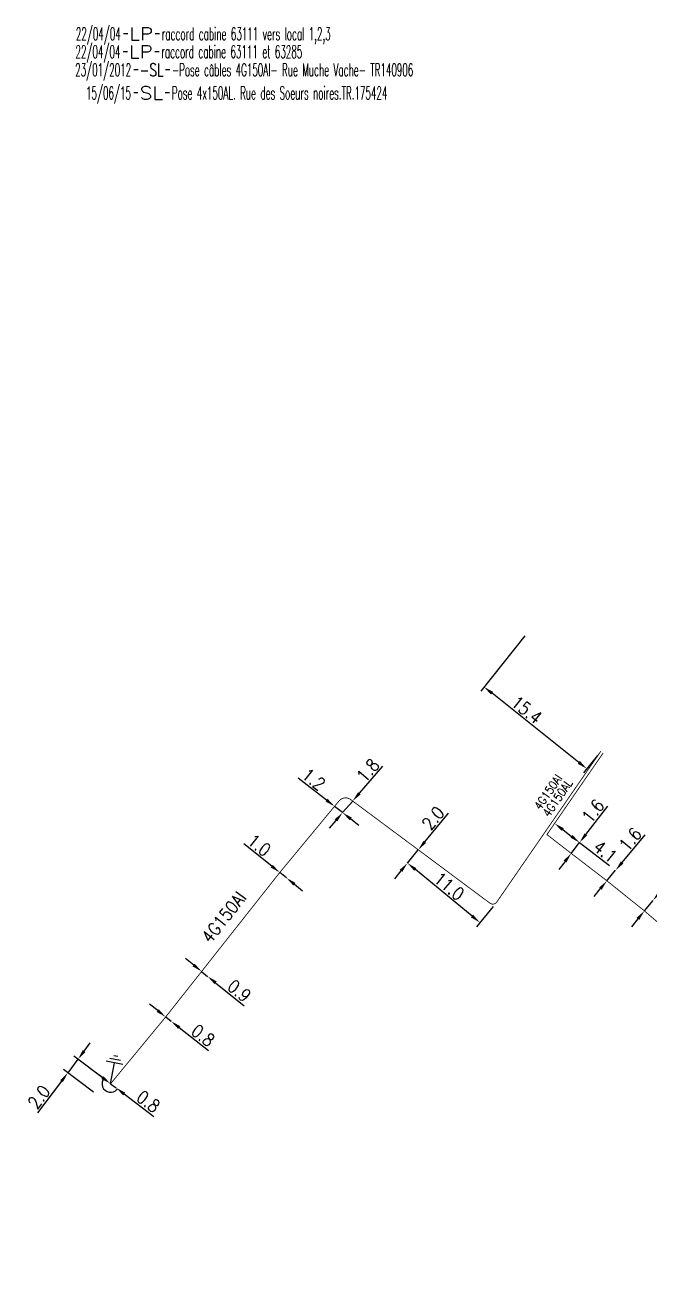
# Model space of a CAD drawing. Header units: millimetres. Extents: x 80000 to 81010, y 144000 to 145002.
# Drawn here: x 80004.8 to 80078, y 144843.4 to 144989.9 of the extents above; entities that cross this region are included whole.
import ezdxf
from ezdxf.enums import TextEntityAlignment as Align

# ---------------------------------------------------------------- set-up
doc = ezdxf.new("R2010")
doc.units = ezdxf.units.MM
doc.header["$PDMODE"] = 34
doc.linetypes.add('B_ST_AL', pattern=[2000, 1000, 1000])
doc.layers.get('0').update_dxf_attribs({"linetype": 'CONTINUOUS'})
doc.layers.get('Defpoints').update_dxf_attribs({"linetype": 'CONTINUOUS'})
for name, color, linetype in [('B_100', 3, 'CONTINUOUS'), ('B_110', 1, 'CONTINUOUS'), ('B_300', 7, 'CONTINUOUS'), ('B_910', 7, 'CONTINUOUS')]:
    doc.layers.add(name, color=color, linetype=linetype)
doc.styles.add('M_ROMANS', font='ROMANS.shx', dxfattribs={"width": 0.75})
doc.styles.get("Standard").update_dxf_attribs({"font": 'romans.shx', "width": 0.85})
doc.dimstyles.get("Standard").update_dxf_attribs({"dimtxt": 1.5, "dimasz": 1.2, "dimexe": 0.625, "dimexo": 0.625, "dimgap": 0.25, "dimtad": 1, "dimdec": 1, "dimzin": 0, "dimdsep": 46, "dimtxsty": 'Standard', "dimcen": -0.5, "dimadec": 0, "dimazin": 0, "dimtfac": 1, "dimtdec": 1, "dimtmove": 0, "dimatfit": 3, "dimfxl": 0, "dimtolj": 1, "dimtzin": 0, "dimarcsym": 0})

# ---------------------------------------------------------------- blocks, each defined once
blk = doc.blocks.new('GIS_MODF')
at = {"color": 0, "linetype": 'Continuous', "flags": 128}
for points in [[(-2.18, -0.01), (-1.68, -0.01)], [(1.52, -0.01), (2.02, -0.01)]]:
    blk.add_lwpolyline(points, dxfattribs=at)
at = {"color": 0, "linetype": 'Continuous', "width": 0.5}
blk.add_attdef('DATE', text='', height=1.5, dxfattribs=at).set_placement((-2.5, -0.8), align=Align.RIGHT)
at = {"color": 0, "linetype": 'Continuous', "width": 1.771291}
blk.add_attdef('USER', text='', height=1.5, dxfattribs=at).set_placement((-1.51, -0.8), (1.28, -0.8), align=Align.FIT)
at = {"color": 0, "linetype": 'Continuous', "width": 0.5}
blk.add_attdef('DESC', (2.29, -0.8), '', height=1.5, dxfattribs=at)
blk = doc.blocks.new('*D1339')
at = {"layer": 'B_300', "color": 0, "linetype": 'Continuous', "lineweight": -2, "transparency": 16777216}
for p, q in [((80011.71, 144869.64), (80012.43, 144870.6)), ((80010.99, 144868.68), (80009.79, 144867.08)), ((80014.31, 144866.18), (80010.49, 144869.06)), ((80012.81, 144864.81), (80009.29, 144867.46)), ((80009.07, 144866.12), (80006.26, 144862.39))]:
    blk.add_line(p, q, dxfattribs=at)
at = {"layer": 'B_300', "color": 0, "linetype": 'Continuous', "transparency": 16777216}
for points in [[(80011.55, 144869.76), (80011.87, 144869.52), (80010.99, 144868.68)], [(80008.91, 144866.24), (80009.23, 144866), (80009.79, 144867.08)]]:
    blk.add_solid(points, dxfattribs=at)
at = {"layer": 'Defpoints', "color": 0, "linetype": 'Continuous', "transparency": 16777216}
for p in [(80009.79, 144867.08), (80014.81, 144865.81), (80013.31, 144864.43)]:
    blk.add_point(p, dxfattribs=at)
at = {"layer": 'B_300', "color": 0, "linetype": 'Continuous', "transparency": 16777216, "insert": (80006.42, 144864.26), "char_height": 1.5, "attachment_point": 5, "rotation": 53.0565}
blk.add_mtext('\\A1;2.0', dxfattribs=at)
blk = doc.blocks.new('*D1340')
at = {"layer": 'B_300', "color": 0, "linetype": 'Continuous', "lineweight": -2, "transparency": 16777216}
for p, q in [((80013.85, 144866.53), (80012.89, 144867.25)), ((80014.81, 144865.81), (80015.45, 144865.33)), ((80016.41, 144864.61), (80019.9, 144861.98))]:
    blk.add_line(p, q, dxfattribs=at)
at = {"layer": 'B_300', "color": 0, "linetype": 'Continuous', "transparency": 16777216}
for points in [[(80013.97, 144866.69), (80013.73, 144866.37), (80014.81, 144865.81)], [(80016.53, 144864.77), (80016.29, 144864.45), (80015.45, 144865.33)]]:
    blk.add_solid(points, dxfattribs=at)
at = {"layer": 'Defpoints', "color": 0, "linetype": 'Continuous', "transparency": 16777216}
for p in [(80014.81, 144865.81), (80015.45, 144865.33), (80015.45, 144865.33)]:
    blk.add_point(p, dxfattribs=at)
at = {"layer": 'B_300', "color": 0, "linetype": 'Continuous', "transparency": 16777216, "insert": (80019.24, 144863.73), "char_height": 1.5, "attachment_point": 5, "rotation": 323.0565}
blk.add_mtext('\\A1;0.8', dxfattribs=at)
blk = doc.blocks.new('*D1341')
at = {"layer": 'B_110', "color": 0, "linetype": 'Continuous', "lineweight": -2, "transparency": 16777216}
for p, q in [((80020.33, 144874.38), (80019.39, 144875.12)), ((80021.27, 144873.64), (80021.9, 144873.14)), ((80022.85, 144872.4), (80026.29, 144869.7))]:
    blk.add_line(p, q, dxfattribs=at)
at = {"layer": 'B_110', "color": 0, "linetype": 'Continuous', "transparency": 16777216}
for points in [[(80020.45, 144874.54), (80020.21, 144874.22), (80021.27, 144873.64)], [(80022.97, 144872.56), (80022.72, 144872.25), (80021.9, 144873.14)]]:
    blk.add_solid(points, dxfattribs=at)
at = {"layer": 'Defpoints', "color": 0, "linetype": 'Continuous', "transparency": 16777216}
for p in [(80021.27, 144873.64), (80021.9, 144873.14), (80021.9, 144873.14)]:
    blk.add_point(p, dxfattribs=at)
at = {"layer": 'B_110', "color": 0, "linetype": 'Continuous', "transparency": 16777216, "insert": (80025.66, 144871.47), "char_height": 1.5, "attachment_point": 5, "rotation": 321.8734}
blk.add_mtext('\\A1;0.8', dxfattribs=at)
blk = doc.blocks.new('*D1342')
at = {"layer": 'B_110', "color": 0, "linetype": 'Continuous', "lineweight": -2, "transparency": 16777216}
for p, q in [((80024.55, 144879.72), (80023.61, 144880.48)), ((80025.48, 144878.97), (80026.18, 144878.4)), ((80027.12, 144877.65), (80030.47, 144874.95))]:
    blk.add_line(p, q, dxfattribs=at)
at = {"layer": 'B_110', "color": 0, "linetype": 'Continuous', "transparency": 16777216}
for points in [[(80024.67, 144879.88), (80024.42, 144879.57), (80025.48, 144878.97)], [(80027.24, 144877.81), (80026.99, 144877.5), (80026.18, 144878.4)]]:
    blk.add_solid(points, dxfattribs=at)
at = {"layer": 'Defpoints', "color": 0, "linetype": 'Continuous', "transparency": 16777216}
for p in [(80025.48, 144878.97), (80026.18, 144878.4), (80026.18, 144878.4)]:
    blk.add_point(p, dxfattribs=at)
at = {"layer": 'B_110', "color": 0, "linetype": 'Continuous', "transparency": 16777216, "insert": (80029.89, 144876.7), "char_height": 1.5, "attachment_point": 5, "rotation": 321.125}
blk.add_mtext('\\A1;0.9', dxfattribs=at)
blk = doc.blocks.new('*D1343')
at = {"layer": 'B_110', "color": 0, "linetype": 'Continuous', "lineweight": -2, "transparency": 16777216}
for p, q in [((80033.71, 144891.32), (80030.44, 144893.94)), ((80035.42, 144889.94), (80034.64, 144890.57)), ((80036.36, 144889.19), (80037.3, 144888.44))]:
    blk.add_line(p, q, dxfattribs=at)
at = {"layer": 'B_110', "color": 0, "linetype": 'Continuous', "transparency": 16777216}
for points in [[(80033.83, 144891.47), (80033.58, 144891.16), (80034.64, 144890.57)], [(80036.49, 144889.35), (80036.24, 144889.04), (80035.42, 144889.94)]]:
    blk.add_solid(points, dxfattribs=at)
at = {"layer": 'Defpoints', "color": 0, "linetype": 'Continuous', "transparency": 16777216}
for p in [(80034.64, 144890.57), (80035.42, 144889.94), (80035.42, 144889.94)]:
    blk.add_point(p, dxfattribs=at)
at = {"layer": 'B_110', "color": 0, "linetype": 'Continuous', "transparency": 16777216, "insert": (80032.23, 144893.78), "char_height": 1.5, "attachment_point": 5, "rotation": 321.3005}
blk.add_mtext('\\A1;1.0', dxfattribs=at)
blk = doc.blocks.new('*D1344')
at = {"layer": 'B_110', "color": 0, "linetype": 'Continuous', "lineweight": -2, "transparency": 16777216}
for p, q in [((80040.12, 144899.06), (80036.81, 144901.63)), ((80042.01, 144897.59), (80041.07, 144898.32)), ((80042.96, 144896.85), (80043.91, 144896.11))]:
    blk.add_line(p, q, dxfattribs=at)
at = {"layer": 'B_110', "color": 0, "linetype": 'Continuous', "transparency": 16777216}
for points in [[(80040.24, 144899.22), (80040, 144898.9), (80041.07, 144898.32)], [(80043.09, 144897.01), (80042.84, 144896.69), (80042.01, 144897.59)]]:
    blk.add_solid(points, dxfattribs=at)
at = {"layer": 'Defpoints', "color": 0, "linetype": 'Continuous', "transparency": 16777216}
for p in [(80041.07, 144898.32), (80042.01, 144897.59), (80042.01, 144897.59)]:
    blk.add_point(p, dxfattribs=at)
at = {"layer": 'B_110', "color": 0, "linetype": 'Continuous', "transparency": 16777216, "insert": (80038.61, 144901.5), "char_height": 1.5, "attachment_point": 5, "rotation": 322.1391}
blk.add_mtext('\\A1;1.2', dxfattribs=at)
blk = doc.blocks.new('*D1345')
at = {"layer": 'B_110', "color": 0, "linetype": 'Continuous', "lineweight": -2, "transparency": 16777216}
for p, q in [((80043.97, 144899.86), (80046.71, 144903.03)), ((80042.01, 144897.59), (80043.19, 144898.95)), ((80041.23, 144896.68), (80040.45, 144895.77))]:
    blk.add_line(p, q, dxfattribs=at)
at = {"layer": 'B_110', "color": 0, "linetype": 'Continuous', "transparency": 16777216}
for points in [[(80043.82, 144899.99), (80044.13, 144899.73), (80043.19, 144898.95)], [(80041.08, 144896.81), (80041.38, 144896.55), (80042.01, 144897.59)]]:
    blk.add_solid(points, dxfattribs=at)
at = {"layer": 'Defpoints', "color": 0, "linetype": 'Continuous', "transparency": 16777216}
for p in [(80043.19, 144898.95), (80042.01, 144897.59), (80042.01, 144897.59)]:
    blk.add_point(p, dxfattribs=at)
at = {"layer": 'B_110', "color": 0, "linetype": 'Continuous', "transparency": 16777216, "insert": (80044.98, 144902.55), "char_height": 1.5, "attachment_point": 5, "rotation": 49.2401}
blk.add_mtext('\\A1;1.8', dxfattribs=at)
blk = doc.blocks.new('*D1346')
at = {"layer": 'B_110', "color": 0, "linetype": 'Continuous', "lineweight": -2, "transparency": 16777216}
for p, q in [((80051.64, 144894.16), (80054.41, 144897.53)), ((80049.61, 144891.68), (80050.88, 144893.23)), ((80048.85, 144890.76), (80048.08, 144889.83))]:
    blk.add_line(p, q, dxfattribs=at)
at = {"layer": 'B_110', "color": 0, "linetype": 'Continuous', "transparency": 16777216}
for points in [[(80051.48, 144894.28), (80051.79, 144894.03), (80050.88, 144893.23)], [(80048.69, 144890.88), (80049, 144890.63), (80049.61, 144891.68)]]:
    blk.add_solid(points, dxfattribs=at)
at = {"layer": 'Defpoints', "color": 0, "linetype": 'Continuous', "transparency": 16777216}
for p in [(80050.88, 144893.23), (80049.61, 144891.68), (80049.61, 144891.68)]:
    blk.add_point(p, dxfattribs=at)
at = {"layer": 'B_110', "color": 0, "linetype": 'Continuous', "transparency": 16777216, "insert": (80052.63, 144896.94), "char_height": 1.5, "attachment_point": 5, "rotation": 50.5995}
blk.add_mtext('\\A1;2.0', dxfattribs=at)
blk = doc.blocks.new('*D1347')
at = {"layer": 'B_110', "color": 0, "linetype": 'Continuous', "lineweight": -2, "transparency": 16777216}
for p, q in [((80057.18, 144885.46), (80050.54, 144890.92)), ((80059.64, 144886.57), (80057.71, 144884.22))]:
    blk.add_line(p, q, dxfattribs=at)
at = {"layer": 'B_110', "color": 0, "linetype": 'Continuous', "transparency": 16777216}
for points in [[(80050.66, 144891.08), (80050.41, 144890.77), (80049.61, 144891.68)], [(80057.31, 144885.62), (80057.05, 144885.31), (80058.11, 144884.7)]]:
    blk.add_solid(points, dxfattribs=at)
at = {"layer": 'Defpoints', "color": 0, "linetype": 'Continuous', "transparency": 16777216}
for p in [(80049.61, 144891.68), (80049.61, 144891.68), (80060.04, 144887.05)]:
    blk.add_point(p, dxfattribs=at)
at = {"layer": 'B_110', "color": 0, "linetype": 'Continuous', "transparency": 16777216, "insert": (80054.49, 144888.97), "char_height": 1.5, "attachment_point": 5, "rotation": 320.5995}
blk.add_mtext('\\A1;11.0', dxfattribs=at)
blk = doc.blocks.new('*D1348')
at = {"layer": 'B_110', "color": 0, "linetype": 'Continuous', "lineweight": -2, "transparency": 16777216}
for p, q in [((80063.37, 144918.33), (80058.2, 144911.84)), ((80069.7, 144903.48), (80059.53, 144911.58)), ((80071.88, 144904.29), (80070.25, 144902.24))]:
    blk.add_line(p, q, dxfattribs=at)
at = {"layer": 'B_110', "color": 0, "linetype": 'Continuous', "transparency": 16777216}
for points in [[(80059.65, 144911.74), (80059.4, 144911.42), (80058.59, 144912.33)], [(80069.82, 144903.64), (80069.57, 144903.32), (80070.64, 144902.73)]]:
    blk.add_solid(points, dxfattribs=at)
at = {"layer": 'Defpoints', "color": 0, "linetype": 'Continuous', "transparency": 16777216}
for p in [(80063.76, 144918.82), (80058.59, 144912.33), (80072.27, 144904.78)]:
    blk.add_point(p, dxfattribs=at)
at = {"layer": 'B_110', "color": 0, "linetype": 'Continuous', "transparency": 16777216, "insert": (80063.57, 144909.64), "char_height": 1.5, "attachment_point": 5, "rotation": 321.4648}
blk.add_mtext('\\A1;15.4', dxfattribs=at)
blk = doc.blocks.new('Symbole MALT')
at = {"flags": 128}
for points in [[(0, 0), (0, -2.5)], [(-1, -2.5), (1, -2.5)], [(-0.62, -2.9), (0.62, -2.9)], [(-0.25, -3.3), (0.25, -3.3)]]:
    blk.add_lwpolyline(points, dxfattribs=at)
blk = doc.blocks.new('B_300_05')
at = {"color": 0, "linetype": 'Continuous'}
blk.add_arc((0, 0), 1, 270, 90, dxfattribs=at)
at = {"color": 0, "linetype": 'Continuous', "style": 'M_ROMANS', "width": 0.75, "flags": 3}
for tag, p in [('DEF_LEG', (0, -5)), ('DEF_COUP', (0, -7.5)), ('DEF_TYPE', (0, -10))]:
    blk.add_attdef(tag, text='', height=1.2, dxfattribs=at).set_placement(p, align=Align.MIDDLE)
blk = doc.blocks.new('*D1704')
at = {"layer": 'B_110', "color": 0, "linetype": 'Continuous', "lineweight": -2, "transparency": 16777216}
for p, q in [((80067.81, 144895.6), (80068.84, 144894.81)), ((80070.17, 144894.57), (80070.17, 144894.57)), ((80069.79, 144894.08), (80073.29, 144891.39))]:
    blk.add_line(p, q, dxfattribs=at)
at = {"layer": 'B_110', "color": 0, "linetype": 'Continuous', "transparency": 16777216}
for points in [[(80067.94, 144895.76), (80067.69, 144895.44), (80066.86, 144896.33)], [(80068.96, 144894.97), (80068.72, 144894.65), (80069.79, 144894.08)]]:
    blk.add_solid(points, dxfattribs=at)
at = {"layer": 'Defpoints', "color": 0, "linetype": 'Continuous', "transparency": 16777216}
for p in [(80066.86, 144896.33), (80069.79, 144894.08), (80069.79, 144894.08)]:
    blk.add_point(p, dxfattribs=at)
at = {"layer": 'B_110', "color": 0, "linetype": 'Continuous', "transparency": 16777216, "insert": (80072.79, 144893.03), "char_height": 1.5, "attachment_point": 5, "rotation": 322.4101}
blk.add_mtext('\\A1;4.1', dxfattribs=at)
blk = doc.blocks.new('*D1705')
at = {"layer": 'B_110', "color": 0, "linetype": 'Continuous', "lineweight": -2, "transparency": 16777216}
for p, q in [((80074.78, 144891.75), (80077.46, 144894.97)), ((80072.99, 144889.6), (80074.01, 144890.83)), ((80072.22, 144888.68), (80071.45, 144887.75))]:
    blk.add_line(p, q, dxfattribs=at)
at = {"layer": 'B_110', "color": 0, "linetype": 'Continuous', "transparency": 16777216}
for points in [[(80074.63, 144891.88), (80074.93, 144891.62), (80074.01, 144890.83)], [(80072.07, 144888.8), (80072.38, 144888.55), (80072.99, 144889.6)]]:
    blk.add_solid(points, dxfattribs=at)
at = {"layer": 'Defpoints', "color": 0, "linetype": 'Continuous', "transparency": 16777216}
for p in [(80074.01, 144890.83), (80074.01, 144890.83), (80072.99, 144889.6)]:
    blk.add_point(p, dxfattribs=at)
at = {"layer": 'B_110', "color": 0, "linetype": 'Continuous', "transparency": 16777216, "insert": (80075.74, 144894.46), "char_height": 1.5, "attachment_point": 5, "rotation": 50.2207}
blk.add_mtext('\\A1;1.6', dxfattribs=at)
blk = doc.blocks.new('*D1706')
at = {"layer": 'B_110', "color": 0, "linetype": 'Continuous', "lineweight": -2, "transparency": 16777216}
for p, q in [((80079.16, 144888.23), (80081.82, 144891.47)), ((80077.39, 144886.07), (80078.4, 144887.3)), ((80076.62, 144885.14), (80075.86, 144884.21))]:
    blk.add_line(p, q, dxfattribs=at)
at = {"layer": 'B_110', "color": 0, "linetype": 'Continuous', "transparency": 16777216}
for points in [[(80079.01, 144888.36), (80079.32, 144888.1), (80078.4, 144887.3)], [(80076.47, 144885.27), (80076.78, 144885.01), (80077.39, 144886.07)]]:
    blk.add_solid(points, dxfattribs=at)
at = {"layer": 'Defpoints', "color": 0, "linetype": 'Continuous', "transparency": 16777216}
for p in [(80078.4, 144887.3), (80078.4, 144887.3), (80077.39, 144886.07)]:
    blk.add_point(p, dxfattribs=at)
at = {"layer": 'B_110', "color": 0, "linetype": 'Continuous', "transparency": 16777216, "insert": (80080.1, 144890.95), "char_height": 1.5, "attachment_point": 5, "rotation": 50.5893}
blk.add_mtext('\\A1;1.6', dxfattribs=at)
blk = doc.blocks.new('*D1727')
at = {"layer": 'B_110', "color": 0, "linetype": 'Continuous', "lineweight": -2, "transparency": 16777216}
for p, q in [((80070.52, 144895.03), (80073.08, 144898.35)), ((80068.81, 144892.81), (80069.79, 144894.08)), ((80068.08, 144891.86), (80067.35, 144890.91))]:
    blk.add_line(p, q, dxfattribs=at)
at = {"layer": 'B_110', "color": 0, "linetype": 'Continuous', "transparency": 16777216}
for points in [[(80070.36, 144895.15), (80070.68, 144894.91), (80069.79, 144894.08)], [(80067.92, 144891.98), (80068.24, 144891.74), (80068.81, 144892.81)]]:
    blk.add_solid(points, dxfattribs=at)
at = {"layer": 'Defpoints', "color": 0, "linetype": 'Continuous', "transparency": 16777216}
for p in [(80069.79, 144894.08), (80069.79, 144894.08), (80068.81, 144892.81)]:
    blk.add_point(p, dxfattribs=at)
at = {"layer": 'B_110', "color": 0, "linetype": 'Continuous', "transparency": 16777216, "insert": (80071.37, 144897.78), "char_height": 1.5, "attachment_point": 5, "rotation": 52.4101}
blk.add_mtext('\\A1;1.6', dxfattribs=at)

msp = doc.modelspace()

# ---------------------------------------------------------------- linework, layer by layer
at = {"layer": 'B_110', "linetype": 'B_ST_AL', "const_width": 0.1, "flags": 128}
msp.add_lwpolyline([(80014.81, 144865.81), (80021.27, 144873.64), (80025.48, 144878.97), (80034.64, 144890.57), (80041.59, 144898.96, -0.399104), (80042.96, 144899.12), (80050.88, 144893.23), (80059.3, 144886.96, 0.36686), (80060.04, 144887.05), (80072.27, 144904.78)], format="xyb", dxfattribs=at)
at = {"layer": 'B_110', "linetype": 'B_ST_AL', "flags": 128}
msp.add_lwpolyline([(80134.29, 144845.15, 0.1, 0.1, 0), (80133.24, 144843.46, 0.1, 0.1, 0), (80129.92, 144846.06, 0.1, 0.1, 0), (80128.29, 144847.19, 0.1, 0.1, 0), (80125.88, 144849.03, 0.1, 0.1, 0), (80116.7, 144855.37, 0.1, 0.1, 0), (80108.47, 144861.61, 0.1, 0.1, 0), (80104.54, 144864.46, 0.1, 0.1, 0), (80101.3, 144867.09, 0.1, 0.1, 0), (80096.29, 144871.28, 0.1, 0.1, 0), (80092.37, 144874.13, 0.1, 0.1, 0), (80087.29, 144878.05, 0.1, 0.1, 0), (80081.99, 144882.13, 0.1, 0.1, 0), (80077.39, 144886.07, 0.1, 0.1, 0), (80072.99, 144889.6, 0.1, 0.1, 0), (80068.81, 144892.81, 0.1, 0.1, 0), (80065.96, 144895.02, 0.1, 0.1, 0), (80072.55, 144904.58, 0, 0, 0)], format="xyseb", dxfattribs=at)

# ---------------------------------------------------------------- block references
at = {"layer": 'B_100', "linetype": 'Continuous'}
ref = msp.add_blockref('GIS_MODF', (80018.47, 144986.82), dxfattribs=at)
ref.add_attrib('DATE', '22/04/04', dxfattribs={"layer": '0', "color": 0, "linetype": 'Continuous', "height": 1.5, "width": 0.5}).set_placement((80015.97, 144986.03), align=Align.RIGHT)
ref.add_attrib('USER', 'LP', dxfattribs={"layer": '0', "color": 0, "linetype": 'Continuous', "height": 1.5, "width": 1.113383}).set_placement((80016.96, 144986.03), (80019.75, 144986.03), align=Align.FIT)
ref.add_attrib('DESC', 'raccord cabine 63111 et 63285', (80020.76, 144986.03), dxfattribs={"layer": '0', "color": 0, "linetype": 'Continuous', "height": 1.5, "width": 0.5})
ref = msp.add_blockref('GIS_MODF', (80019.72, 144984.71), dxfattribs=at)
ref.add_attrib('DATE', '23/01/2012', dxfattribs={"layer": '0', "color": 0, "linetype": 'Continuous', "height": 1.5, "width": 0.5}).set_placement((80017.22, 144983.91), align=Align.RIGHT)
ref.add_attrib('USER', '-SL', dxfattribs={"layer": '0', "color": 0, "linetype": 'Continuous', "height": 1.5, "width": 0.628523}).set_placement((80018.21, 144983.91), (80021, 144983.91), align=Align.FIT)
ref.add_attrib('DESC', '-Pose câbles 4G150Al- Rue Muche Vache- TR140906', (80022.01, 144983.91), dxfattribs={"layer": '0', "color": 0, "linetype": 'Continuous', "height": 1.5, "width": 0.5})
at = {"layer": 'B_110', "linetype": 'Continuous'}
ref = msp.add_blockref('GIS_MODF', (80018.52, 144988.93), dxfattribs=at)
ref.add_attrib('DATE', '22/04/04', dxfattribs={"layer": '0', "color": 0, "linetype": 'Continuous', "height": 1.5, "width": 0.5}).set_placement((80016.01, 144988.13), align=Align.RIGHT)
ref.add_attrib('USER', 'LP', dxfattribs={"layer": '0', "color": 0, "linetype": 'Continuous', "height": 1.5, "width": 1.113383}).set_placement((80017.01, 144988.13), (80019.79, 144988.13), align=Align.FIT)
ref.add_attrib('DESC', 'raccord cabine 63111 vers local 1,2,3', (80020.81, 144988.13), dxfattribs={"layer": '0', "color": 0, "linetype": 'Continuous', "height": 1.5, "width": 0.5})
at = {"layer": 'B_300'}
for name, rotation in [('Symbole MALT', 169.2995961285825), ('B_300_05', 230.4567331530672)]:
    msp.add_blockref(name, (80014.81, 144865.81), dxfattribs=dict(at, rotation=rotation))
at = {"layer": 'B_910', "color": 7, "linetype": 'Continuous'}
ref = msp.add_blockref('GIS_MODF', (80019.7, 144982), dxfattribs=at)
ref.add_attrib('DATE', '15/06/15', dxfattribs={"layer": '0', "color": 0, "linetype": 'Continuous', "height": 1.5, "width": 0.5}).set_placement((80017.2, 144981.2), align=Align.RIGHT)
ref.add_attrib('USER', 'SL', dxfattribs={"layer": '0', "color": 0, "linetype": 'Continuous', "height": 1.5, "width": 1.082456}).set_placement((80018.2, 144981.2), (80020.98, 144981.2), align=Align.FIT)
ref.add_attrib('DESC', 'Pose 4x150AL. Rue des Soeurs noires.TR.175424', (80021.99, 144981.2), dxfattribs={"layer": '0', "color": 0, "linetype": 'Continuous', "height": 1.5, "width": 0.5})

# ---------------------------------------------------------------- texts
at = {"layer": 'B_110', "linetype": 'Continuous', "width": 0.85}
for s, height, rotation, p in [('4G150Al', 1, 55.403, (80065.2, 144897.82)), ('4G150AL', 1, 55.403, (80066.21, 144896.98)), ('4G150Al', 1.5, 51.6882, (80026.52, 144882.16))]:
    msp.add_text(s, height=height, rotation=rotation, dxfattribs=at).set_placement(p)

# ---------------------------------------------------------------- dimensions: what is measured, and where the dimension line sits
at = {"layer": 'B_110', "linetype": 'Continuous'}
for base, p1, p2, angle, override, picture, middle in [((80058.59, 144912.33), (80072.27, 144904.78), (80063.76, 144918.82), 321.4648, {"dimfxl": 1.25}, '*D1348', (80062.95, 144908.86)), ((80042.01, 144897.59), (80043.19, 144898.95), (80042.01, 144897.59), 49.2401, {"dimfxl": 1.25}, '*D1345', (80045.73, 144901.9)), ((80042.01, 144897.59), (80041.07, 144898.32), (80042.01, 144897.59), 142.1391, {"dimfxl": 1.25}, '*D1344', (80037.99, 144900.71)), ((80049.61, 144891.68), (80050.88, 144893.23), (80049.61, 144891.68), 50.5995, {"dimfxl": 1.25}, '*D1346', (80053.41, 144896.31)), ((80074.01, 144890.83), (80072.99, 144889.6), (80074.01, 144890.83), 230.2207, {"dimscale": 1, "dimlfac": 1, "dimlunit": 2}, '*D1705', (80076.5, 144893.82)), ((80035.42, 144889.94), (80034.64, 144890.57), (80035.42, 144889.94), 141.3005, {"dimfxl": 1.25}, '*D1343', (80031.61, 144893)), ((80049.61, 144891.68), (80060.04, 144887.05), (80049.61, 144891.68), 320.5995, {"dimfxl": 1.25}, '*D1347', (80053.86, 144888.19)), ((80078.4, 144887.3), (80077.39, 144886.07), (80078.4, 144887.3), 230.5893, {"dimscale": 1, "dimlfac": 1, "dimlunit": 2}, '*D1706', (80080.87, 144890.31)), ((80026.18, 144878.4), (80025.48, 144878.97), (80026.18, 144878.4), 141.125, {"dimfxl": 1.25}, '*D1342', (80029.26, 144875.92)), ((80021.9, 144873.14), (80021.27, 144873.64), (80021.9, 144873.14), 141.8734, {"dimfxl": 1.25}, '*D1341', (80025.04, 144870.68))]:
    dim = msp.add_linear_dim(base=base, p1=p1, p2=p2, angle=angle, dimstyle='Standard', override=override, dxfattribs=at)
    dim.commit()
    dim.dimension.update_dxf_attribs({"geometry": picture, "text_midpoint": middle, "dimtype": 160})
dim = msp.add_linear_dim(base=(80069.79, 144894.08), p1=(80068.81, 144892.81), p2=(80069.79, 144894.08), angle=232.4101, dimstyle='Standard', dxfattribs=at)
dim.commit()
dim.dimension.update_dxf_attribs({"geometry": '*D1727', "text_midpoint": (80072.16, 144897.17), "dimtype": 160})
dim = msp.add_linear_dim(base=(80069.79, 144894.08), p1=(80066.86, 144896.33), p2=(80069.79, 144894.08), angle=142.4101, text='4.1', dimstyle='Standard', dxfattribs=at)
dim.commit()
dim.dimension.update_dxf_attribs({"geometry": '*D1704', "text_midpoint": (80072.18, 144892.24), "dimtype": 160})
at = {"layer": 'B_300', "linetype": 'Continuous'}
for base, p2, angle, picture, middle in [((80009.79, 144867.08), (80013.31, 144864.43), 53.0565, '*D1339', (80007.22, 144863.66)), ((80015.45, 144865.33), (80015.45, 144865.33), 143.0565, '*D1340', (80018.64, 144862.93))]:
    dim = msp.add_linear_dim(base=base, p1=(80014.81, 144865.81), p2=p2, angle=angle, dimstyle='Standard', override={"dimfxl": 1.25}, dxfattribs=at)
    dim.commit()
    dim.dimension.update_dxf_attribs({"geometry": picture, "text_midpoint": middle, "dimtype": 160})

doc.saveas('drawing.dxf')
